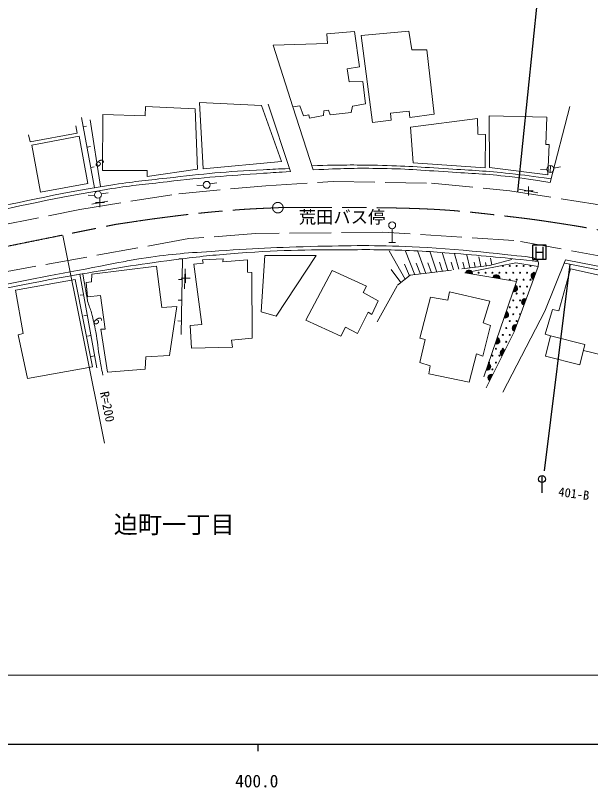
# Model space of a CAD drawing. Units: millimetres, scale not verified. Extents: x 40000 to 680000, y 20000 to 380000.
# Drawn here: x 432938 to 516124, y 198715 to 310487 of the extents above; entities that cross this region are included whole.
import ezdxf
from ezdxf.enums import TextEntityAlignment as Align

# ---------------------------------------------------------------- set-up
doc = ezdxf.new("R2010")
doc.units = ezdxf.units.MM
doc.header["$LTSCALE"] = 1000
doc.linetypes.add('CHAIN', pattern=[18.5, 12, -1.5, 3.5, -1.5])
doc.linetypes.add('DASHED', pattern=[7.5, 6, -1.5])
for name, color, linetype, lineweight in [('M-BMK', 2, 'CHAIN', 13), ('M-STR-HTXT', 7, 'Continuous', 13), ('M-STR-STRC', 7, 'Continuous', 25), ('M-TTL-BAND', 7, 'Continuous', 25), ('M-WORK', 1, 'Continuous', 13)]:
    doc.layers.add(name, color=color, linetype=linetype, lineweight=lineweight)
doc.layers.add('M-BMK-HTXT', color=7, linetype='Continuous')
doc.styles.add('ＭＳ ゴシック', font='')
doc.styles.get('ＭＳ ゴシック').set_extended_font_data('MS Gothic')

# ---------------------------------------------------------------- blocks, each defined once
blk = doc.blocks.new('plus')
at = {"color": 0, "linetype": 'Continuous', "lineweight": -2}
for p, q in [((-1.25, 0), (1.25, 0)), ((0, -1.25), (0, 1.25))]:
    blk.add_line(p, q, dxfattribs=at)

msp = doc.modelspace()

# ---------------------------------------------------------------- linework, layer by layer
at = {"layer": 'M-BMK'}
msp.add_circle((470893, 282657), 763, dxfattribs=at)
for points, knots in [([(569489, 266778), (549698, 271822), (544643, 273241), (528616, 276955), (528497, 276982), (528430, 276998), (528311, 277025), (524867, 277809), (522960, 278351), (519492, 279019), (516460, 279602), (514757, 279910), (511705, 280379), (508972, 280799), (507439, 281022), (504692, 281341), (499749, 281914), (496975, 282280), (492003, 282490), (484064, 282825), (471633, 282653), (471659, 282689), (471659, 282689), (471659, 282689), (471659, 282689)], [0, 0, 0, 0, 1, 1, 1, 2, 2, 2, 3, 3, 3, 4, 4, 4, 5, 5, 5, 6, 6, 6, 7, 7, 7, 8, 8, 8, 8]), ([(373517, 265288), (407264, 272114), (418562, 274399), (447434, 280240), (447434, 280240), (447434, 280240), (447434, 280240), (449955, 280605), (451361, 280851), (453887, 281175), (457304, 281613), (459221, 281860), (462654, 282155), (466164, 282457), (467336, 282505), (471659, 282689)], [0, 0, 0, 0, 1, 1, 1, 2, 2, 2, 3, 3, 3, 4, 4, 4, 5, 5, 5, 5])]:
    msp.add_open_spline(points, degree=3, knots=knots, dxfattribs=at)
at = {"layer": 'M-STR-HTXT'}
for p, q in [((439788, 278609), (445804, 248582)), ((282991, 215000), (562470, 215000))]:
    msp.add_line(p, q, dxfattribs=at)
at = {"layer": 'M-STR-STRC'}
for p, q in [((505628, 284921), (508879, 316705)), ((509706, 277212), (507706, 277212)), ((507706, 277212), (507706, 275212)), ((509706, 275212), (509706, 277212)), ((508246, 275297), (508246, 276996)), ((508246, 276212), (509237, 276212)), ((509237, 277007), (509237, 275302)), ((507706, 275212), (509706, 275212)), ((513109, 274489), (509428, 244545)), ((509111, 241378), (509111, 243878))]:
    msp.add_line(p, q, dxfattribs=at)
msp.add_circle((509111, 243378), 500, dxfattribs=at)
at = {"layer": 'M-TTL-BAND'}
for p, q in [((40000, 205000), (579000, 205000)), ((468000, 205000), (468000, 204000))]:
    msp.add_line(p, q, dxfattribs=at)
at = {"layer": 'M-WORK'}
for p, q in [((477990, 307805), (481994, 308163)), ((478068, 306445), (477990, 307805)), ((481994, 308163), (482714, 303065)), ((489830, 308208), (482946, 307586)), ((482946, 307586), (484576, 295003)), ((490252, 305487), (489830, 308208)), ((470234, 306179), (478068, 306445)), ((473080, 297235), (470234, 306179)), ((492434, 305510), (490252, 305487)), ((493513, 296199), (492434, 305510)), ((482714, 303065), (480931, 302768)), ((480931, 302768), (481213, 300860)), ((481213, 300860), (483198, 300907)), ((483198, 300907), (483572, 297688)), ((459580, 297869), (468516, 297447)), ((460108, 288299), (459580, 297869)), ((468516, 297447), (471401, 289355)), ((469501, 297658), (472738, 287877)), ((474065, 297407), (473080, 297235)), ((474581, 295937), (474065, 297407)), ((481680, 297360), (481492, 296422)), ((483572, 297688), (481680, 297360)), ((513109, 297316), (510294, 286316)), ((451699, 295969), (451735, 297306)), ((451735, 297306), (458947, 296954)), ((458947, 296954), (459263, 288229)), ((473080, 297235), (476012, 288141)), ((477536, 296672), (477505, 296015)), ((478240, 296766), (477536, 296672)), ((478443, 296093), (478240, 296766)), ((481492, 296422), (478443, 296093)), ((487180, 296363), (489901, 296621)), ((487297, 295331), (487180, 296363)), ((489901, 296621), (489971, 295706)), ((489971, 295706), (493513, 296199)), ((444394, 285540), (442494, 295719)), ((443737, 295391), (445238, 285728)), ((445543, 288053), (445578, 296145)), ((445578, 296145), (451699, 295969)), ((475394, 296078), (474581, 295937)), ((475472, 295609), (475394, 296078)), ((477505, 296015), (475472, 295609)), ((484576, 295003), (487297, 295331)), ((490100, 294314), (499787, 295557)), ((499787, 295557), (499833, 293305)), ((501452, 295932), (509802, 295768)), ((501522, 288474), (501452, 295932)), ((509802, 295768), (509637, 291804)), ((441884, 293448), (441665, 294511)), ((442742, 294387), (443234, 294479)), ((490475, 289154), (490100, 294314)), ((434847, 293182), (435051, 292197)), ((435051, 292197), (441884, 293448)), ((499833, 293305), (500912, 293235)), ((500912, 293235), (500889, 288427)), ((509637, 291804), (510130, 291828)), ((510130, 291828), (509966, 287395)), ((443293, 291438), (443784, 291530)), ((443843, 288489), (444335, 288581)), ((471401, 289355), (460108, 288299)), ((500889, 288427), (490475, 289154)), ((509966, 287395), (501522, 288474)), ((510309, 288748), (510287, 287749)), ((510798, 288381), (511783, 288549)), ((451981, 288018), (445543, 288053)), ((459263, 288229), (451981, 287174)), ((451981, 287174), (451981, 288018)), ((509827, 288143), (508893, 288201)), ((461093, 286101), (462079, 286270)), ((444394, 285540), (444885, 285632)), ((460122, 285864), (459188, 285922)), ((505813, 285349), (508475, 284828)), ((444384, 284426), (443450, 284483)), ((445355, 284663), (446341, 284831)), ((443986, 283175), (446321, 283620)), ((487428, 277616), (487428, 279616)), ((486928, 277616), (487928, 277616)), ((489321, 272306), (486974, 276423)), ((490725, 272950), (489373, 276349)), ((492312, 273148), (491161, 276294)), ((493900, 273345), (492931, 276240)), ((495488, 273543), (494684, 276186)), ((457087, 275247), (456587, 275256)), ((457087, 275247), (456904, 264305)), ((459983, 275119), (462962, 275260)), ((460077, 274603), (459983, 275119)), ((462962, 275260), (462938, 274815)), ((462938, 274815), (466503, 275096)), ((466503, 275096), (466503, 273313)), ((468497, 267567), (468989, 275753)), ((468989, 275753), (476424, 275729)), ((476424, 275729), (470631, 266957)), ((497076, 273740), (496461, 275983)), ((498663, 273938), (498215, 275773)), ((500251, 274135), (499944, 275565)), ((501830, 274378), (501633, 275363)), ((509520, 267656), (512523, 275115)), ((526233, 272392), (512523, 275115)), ((443981, 273044), (453339, 274205)), ((453339, 274205), (454113, 268224)), ((458740, 274486), (460077, 274603)), ((459913, 265738), (458740, 274486)), ((489954, 272795), (489231, 274475)), ((491519, 273049), (490921, 274614)), ((493106, 273246), (492602, 274687)), ((494694, 273444), (494274, 274760)), ((496282, 273641), (495959, 274758)), ((497870, 273839), (497633, 274753)), ((497961, 273235), (505306, 274654)), ((499457, 274037), (499294, 274749)), ((501045, 274234), (500946, 274727)), ((505306, 274654), (508525, 274165)), ((526135, 271902), (512425, 274625)), ((442260, 273015), (441768, 272926)), ((442260, 273015), (444705, 259467)), ((443946, 271918), (443981, 273044)), ((457470, 273827), (457408, 270888)), ((466503, 273313), (467136, 273267)), ((467136, 273267), (467183, 263791)), ((478770, 273548), (474947, 266371)), ((483695, 271296), (478770, 273548)), ((488687, 271818), (487292, 273732)), ((513225, 273801), (511536, 267726)), ((521059, 272088), (513225, 273801)), ((432969, 270722), (441589, 272270)), ((441589, 272270), (444087, 259640)), ((443172, 271848), (443946, 271918)), ((443348, 269737), (443172, 271848)), ((457037, 272248), (456537, 272256)), ((434060, 264424), (432969, 270722)), ((483250, 270358), (483695, 271296)), ((442793, 270063), (442300, 269974)), ((445248, 269948), (443348, 269737)), ((445916, 265093), (445248, 269948)), ((485384, 269162), (483250, 270358)), ((491453, 263773), (492954, 269707)), ((492954, 269707), (495487, 269285)), ((495487, 269285), (495698, 270458)), ((495698, 270458), (501562, 269121)), ((454113, 268224), (456259, 268365)), ((456259, 268365), (455239, 261258)), ((456987, 269248), (456487, 269257)), ((484469, 267215), (485384, 269162)), ((501562, 269121), (500600, 265978)), ((470631, 266957), (468497, 267567)), ((482429, 264448), (483953, 267544)), ((483953, 267544), (484469, 267215)), ((503446, 255976), (509520, 267656)), ((510598, 267914), (509543, 264349)), ((511536, 267726), (510598, 267914)), ((443325, 267111), (442833, 267022)), ((456937, 266249), (456437, 266257)), ((474947, 266371), (480013, 264049)), ((446233, 258830), (445283, 265093)), ((445283, 265093), (445916, 265093)), ((458224, 265620), (459913, 265738)), ((458388, 262313), (458224, 265620)), ((480013, 264049), (480670, 265339)), ((480670, 265339), (482429, 264448)), ((501632, 265603), (500530, 261170)), ((500600, 265978), (501632, 265603)), ((433321, 264248), (434060, 264424)), ((434693, 257916), (433321, 264248)), ((443858, 264158), (443366, 264070)), ((467183, 263791), (464205, 263463)), ((509543, 264349), (510326, 264091)), ((464205, 263463), (464345, 262478)), ((491429, 260255), (492203, 263586)), ((492203, 263586), (491453, 263773)), ((464345, 262478), (458388, 262313)), ((515109, 261995), (517916, 261323)), ((444391, 261206), (443899, 261117)), ((451791, 261047), (451721, 259288)), ((455239, 261258), (451791, 261047)), ((499638, 261498), (498559, 257417)), ((500530, 261170), (499638, 261498)), ((444087, 259640), (434693, 257916)), ((492930, 259786), (491429, 260255)), ((492743, 258613), (492930, 259786)), ((451721, 259288), (446233, 258830)), ((498559, 257417), (492743, 258613))]:
    msp.add_line(p, q, dxfattribs=at)
for points in [[(435301, 291712), (442134, 292994), (443416, 286163), (436583, 284881)], [(510326, 264091), (515321, 262847), (514595, 259927), (509599, 261170)]]:
    msp.add_lwpolyline(points, close=True, dxfattribs=at)
at = {"layer": 'M-WORK', "linetype": 'DASHED'}
for points in [[(359012, 267859), (359469, 266612), (360946, 266260), (423030, 278509), (442239, 282414), (456593, 284683), (469153, 285844), (478916, 286425), (493112, 286214), (504458, 285106), (516806, 283153), (529050, 280726), (570311, 270254)], [(560474, 265451), (534424, 271983), (519260, 275360), (505012, 277929), (486084, 279125), (467684, 278914), (458009, 278175), (429934, 273109), (379519, 263047), (358270, 258403), (351233, 257594), (342860, 257136), (332939, 257453), (322033, 259212), (313132, 261428), (310739, 260795)], [(485243, 266111), (488198, 271441), (490045, 272866), (501497, 274290), (504716, 275135)]]:
    msp.add_lwpolyline(points, dxfattribs=at)
at = {"layer": 'M-WORK'}
for points in [[(508525, 274165), (505085, 264686), (501022, 256559)], [(500705, 258195), (505402, 271968), (497961, 273235)]]:
    msp.add_lwpolyline(points, dxfattribs=at)
for centre, radius in [((510316, 288248), 500), ((460611, 285968), 500), ((444873, 284530), 500), ((487428, 280116), 500), ((503437, 274237), 75), ((504437, 274237), 75), ((505437, 274237), 75), ((506437, 274237), 75), ((507437, 274237), 75), ((498937, 273237), 75), ((499937, 273237), 75), ((500937, 273237), 75), ((501937, 273237), 75), ((502937, 273237), 75), ((503937, 273237), 75), ((504937, 273237), 75), ((505937, 273237), 75), ((506937, 273237), 75), ((507937, 273237), 75), ((504437, 272237), 75), ((505437, 272237), 75), ((506437, 272237), 75), ((507437, 272237), 75), ((505937, 271237), 75), ((506937, 271237), 75), ((505437, 270237), 75), ((506437, 270237), 75), ((504437, 268237), 75), ((504937, 269237), 75), ((505437, 268237), 75), ((505937, 269237), 75), ((503937, 267237), 75), ((504937, 267237), 75), ((505937, 267237), 75), ((504437, 266237), 75), ((505437, 266237), 75), ((503937, 265237), 75), ((504937, 265237), 75), ((503437, 264237), 75), ((504437, 264237), 75), ((502937, 263237), 75), ((503937, 263237), 75), ((502437, 262237), 75), ((503437, 262237), 75), ((501937, 261237), 75), ((502937, 261237), 75), ((501437, 260237), 75), ((502437, 260237), 75), ((501937, 259237), 75)]:
    msp.add_circle(centre, radius, dxfattribs=at)
for centre, radius, start, end in [((498553, 273134), 500, 350.34011, 170.34011), ((498553, 273134), 400, 350.34011, 170.34011), ((498553, 273134), 300, 350.34011, 170.34011), ((498553, 273134), 200, 350.34011, 170.34011), ((498553, 273134), 100, 350.34011, 170.34011), ((502496, 272463), 500, 350.34011, 170.34011), ((502496, 272463), 400, 350.34011, 170.34011), ((502496, 272463), 300, 350.34011, 170.34011), ((508013, 272755), 500, 70.05557, 250.05557), ((508013, 272755), 400, 70.05557, 250.05557), ((508013, 272755), 300, 70.05557, 250.05557), ((508013, 272755), 200, 70.05557, 250.05557), ((508013, 272755), 100, 70.05557, 250.05557), ((502496, 272463), 200, 350.34011, 170.34011), ((502496, 272463), 100, 350.34011, 170.34011), ((505062, 270972), 500, 251.17082, 71.17082), ((505062, 270972), 400, 251.17082, 71.17082), ((505062, 270972), 300, 251.17082, 71.17082), ((505062, 270972), 200, 251.17082, 71.17082), ((505062, 270972), 100, 251.17082, 71.17082), ((506649, 268995), 500, 70.05557, 250.05557), ((506649, 268995), 400, 70.05557, 250.05557), ((506649, 268995), 300, 70.05557, 250.05557), ((506649, 268995), 200, 70.05557, 250.05557), ((506649, 268995), 100, 70.05557, 250.05557), ((503771, 267186), 500, 251.17082, 71.17082), ((503771, 267186), 400, 251.17082, 71.17082), ((503771, 267186), 300, 251.17082, 71.17082), ((503771, 267186), 200, 251.17082, 71.17082), ((503771, 267186), 100, 251.17082, 71.17082), ((505284, 265235), 500, 70.05557, 250.05557), ((505284, 265235), 400, 70.05557, 250.05557), ((505284, 265235), 300, 70.05557, 250.05557), ((505284, 265235), 200, 70.05557, 250.05557), ((505284, 265235), 100, 70.05557, 250.05557), ((502480, 263400), 500, 251.17082, 71.17082), ((502480, 263400), 400, 251.17082, 71.17082), ((502480, 263400), 300, 251.17082, 71.17082), ((502480, 263400), 200, 251.17082, 71.17082), ((502480, 263400), 100, 251.17082, 71.17082), ((503558, 261630), 500, 63.43495, 243.43495), ((503558, 261630), 400, 63.43495, 243.43495), ((503558, 261630), 300, 63.43495, 243.43495), ((503558, 261630), 200, 63.43495, 243.43495), ((503558, 261630), 100, 63.43495, 243.43495), ((501189, 259615), 500, 251.17082, 71.17082), ((501189, 259615), 400, 251.17082, 71.17082), ((501189, 259615), 300, 251.17082, 71.17082), ((501189, 259615), 200, 251.17082, 71.17082), ((501189, 259615), 100, 251.17082, 71.17082), ((501769, 258053), 500, 63.43495, 243.43495), ((501769, 258053), 400, 63.43495, 243.43495), ((501769, 258053), 300, 63.43495, 243.43495), ((501769, 258053), 200, 63.43495, 243.43495), ((501769, 258053), 100, 63.43495, 243.43495)]:
    msp.add_arc(centre, radius, start, end, dxfattribs=at)
for points, knots in [([(475819, 288738), (480358, 288847), (481596, 288869), (485298, 288794), (489315, 288713), (491561, 288537), (495571, 288278), (499037, 288054), (500985, 287984), (504436, 287598), (506779, 287336), (507559, 287238), (510421, 286811)], [0, 0, 0, 0, 1, 1, 1, 2, 2, 2, 3, 3, 3, 4, 4, 4, 4]), ([(476012, 288141), (480429, 288342), (481664, 288387), (485288, 288348), (489298, 288304), (491540, 288091), (495542, 287833), (499001, 287609), (500948, 287563), (504390, 287154), (506703, 286879), (507482, 286774), (510294, 286316)], [0, 0, 0, 0, 1, 1, 1, 2, 2, 2, 3, 3, 3, 4, 4, 4, 4]), ([(359473, 268389), (391445, 274934), (399509, 276636), (425213, 281709), (433621, 283368), (438277, 284601), (446744, 285930), (449886, 286424), (451664, 286575), (454824, 286938), (460263, 287563), (463318, 287899), (468787, 288158), (470274, 288228), (470766, 288263), (472596, 288307)], [0, 0, 0, 0, 1, 1, 1, 2, 2, 2, 3, 3, 3, 4, 4, 4, 5, 5, 5, 5]), ([(359577, 267875), (391549, 274419), (399612, 276121), (425315, 281194), (433716, 282852), (438368, 284083), (446827, 285412), (449958, 285903), (451730, 286054), (454879, 286416), (460310, 287040), (463366, 287270), (468820, 287634), (470350, 287736), (470842, 287775), (472738, 287877)], [0, 0, 0, 0, 1, 1, 1, 2, 2, 2, 3, 3, 3, 4, 4, 4, 5, 5, 5, 5]), ([(508525, 274165), (508587, 274421), (508633, 274582), (508541, 274822), (508458, 275036), (508362, 275156), (508165, 275275), (507827, 275480), (507232, 275497), (507180, 275510), (507180, 275510), (507180, 275510), (507180, 275510), (506859, 275539), (497565, 276647), (491372, 276948), (485644, 277227), (482423, 277201), (476690, 277065), (470666, 276924), (467292, 276743), (461280, 276338), (457293, 276070), (455053, 275903), (451101, 275306), (450198, 275170), (449699, 275056), (448802, 274884), (435618, 272364), (428234, 270945), (415075, 268293), (402138, 265686), (394902, 264176), (381981, 261492), (373399, 259709), (368651, 258416), (360028, 256848), (357818, 256446), (356584, 256175), (354352, 255933), (352489, 255731), (351438, 255696), (349567, 255605), (346665, 255462), (345037, 255353), (342132, 255370), (337817, 255396), (335412, 255763), (331108, 256074), (330966, 256084), (330886, 256091), (330744, 256108), (327536, 256491), (325748, 256812), (322592, 257505), (319436, 258197), (317670, 258611), (314566, 259506), (312296, 260161), (311054, 260634), (308843, 261466), (305041, 262896), (302943, 263791), (299253, 265490), (295749, 267102), (293832, 268111), (290465, 269993), (287496, 271653), (286515, 272255), (282991, 274465)], [0, 0, 0, 0, 1, 1, 1, 2, 2, 2, 3, 3, 3, 4, 4, 4, 5, 5, 5, 6, 6, 6, 7, 7, 7, 8, 8, 8, 9, 9, 9, 10, 10, 10, 11, 11, 11, 12, 12, 12, 13, 13, 13, 14, 14, 14, 15, 15, 15, 16, 16, 16, 17, 17, 17, 18, 18, 18, 19, 19, 19, 20, 20, 20, 21, 21, 21, 22, 22, 22, 23, 23, 23, 23]), ([(283004, 273789), (287025, 271210), (288158, 270482), (291589, 268582), (294973, 266709), (296909, 265724), (300431, 264126), (303903, 262551), (305864, 261685), (309461, 260420), (313784, 258900), (316255, 258153), (320719, 257113), (325422, 256018), (328110, 255568), (332915, 255096), (337813, 254615), (340593, 254547), (345510, 254744), (350590, 254948), (353453, 255073), (358481, 255823), (360176, 256076), (361115, 256285), (362796, 256621), (373609, 258780), (379633, 260153), (390425, 262414), (402326, 264907), (408977, 266375), (420893, 268794), (429230, 270486), (433871, 271598), (442260, 273015), (447961, 273979), (451159, 274512), (456895, 275243), (460119, 275654), (461934, 275819), (465174, 276064), (471901, 276574), (475691, 276550), (482437, 276580), (485846, 276596), (487756, 276541), (491162, 276393), (492931, 276316), (493920, 276218), (495686, 276088), (500384, 275741), (503008, 275454), (507695, 274977), (508013, 274945), (508113, 274936), (508509, 274894)], [0, 0, 0, 0, 1, 1, 1, 2, 2, 2, 3, 3, 3, 4, 4, 4, 5, 5, 5, 6, 6, 6, 7, 7, 7, 8, 8, 8, 9, 9, 9, 10, 10, 10, 11, 11, 11, 12, 12, 12, 13, 13, 13, 14, 14, 14, 15, 15, 15, 16, 16, 16, 17, 17, 17, 18, 18, 18, 18]), ([(442688, 273070), (442999, 271235), (443070, 270766), (443345, 269294), (443357, 269229), (443359, 269191), (443376, 269127), (443560, 268453), (443768, 268106), (443939, 267428), (444206, 266373), (444344, 265777), (444544, 264707), (444829, 263177), (444868, 262300), (445138, 260767), (445302, 259837), (445357, 259533), (445586, 258390)], [0, 0, 0, 0, 1, 1, 1, 2, 2, 2, 3, 3, 3, 4, 4, 4, 5, 5, 5, 6, 6, 6, 6])]:
    msp.add_open_spline(points, degree=3, knots=knots, dxfattribs=at)

# ---------------------------------------------------------------- block references
at = {"layer": 'M-WORK', "xscale": 520, "yscale": 520}
for p in [(507172, 285083), (445162, 283399), (457553, 272441)]:
    msp.add_blockref('plus', p, dxfattribs=at)

# ---------------------------------------------------------------- texts
at = {"layer": 'M-BMK-HTXT', "style": 'ＭＳ ゴシック'}
msp.add_text('迫町一丁目', height=2566, dxfattribs=at).set_placement((447145, 234750), align=Align.BOTTOM_LEFT)
at = {"layer": 'M-STR-HTXT', "style": 'ＭＳ ゴシック'}
msp.add_text('R=200', height=1320, rotation=281.337, dxfattribs=at).set_placement((444753, 255843), align=Align.BOTTOM_LEFT)
at = {"layer": 'M-STR-STRC', "style": 'ＭＳ ゴシック'}
msp.add_text('401-B', height=1320, rotation=352.405, dxfattribs=at).set_placement((511348, 240521), align=Align.BOTTOM_LEFT)
at = {"layer": 'M-TTL-BAND', "style": 'ＭＳ ゴシック'}
msp.add_text('400.0', height=1833, dxfattribs=at).set_placement((467844, 198195), align=Align.BOTTOM_CENTER)
at = {"layer": 'M-WORK', "style": 'ＭＳ ゴシック'}
for rotation, p in [(306.926, (443998, 288873)), (304.93, (443728, 266054))]:
    msp.add_text('6', height=1320, rotation=rotation, dxfattribs=at).set_placement(p, align=Align.BOTTOM_LEFT)
msp.add_text('荒田バス停', height=1833, dxfattribs=at).set_placement((473929, 279835), align=Align.BOTTOM_LEFT)

doc.saveas('drawing.dxf')
